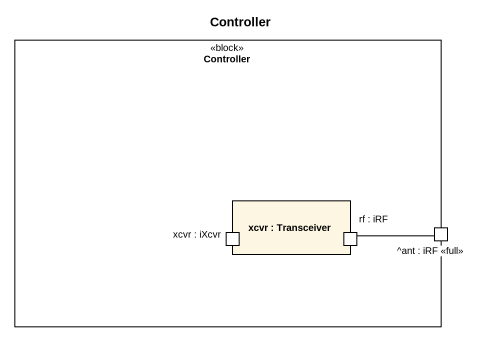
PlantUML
@startuml
title Controller
rectangle Controller <<block>> {
  rectangle "xcvr : Transceiver" as xcvr {
    port "xcvr : iXcvr" as xcvr_iXcvr
    port "rf : iRF" as rf_iRF
  }
  port "^ant : iRF <<full>>" as ant_iRF_full
}
rf_iRF -right- ant_iRF_full
@enduml
